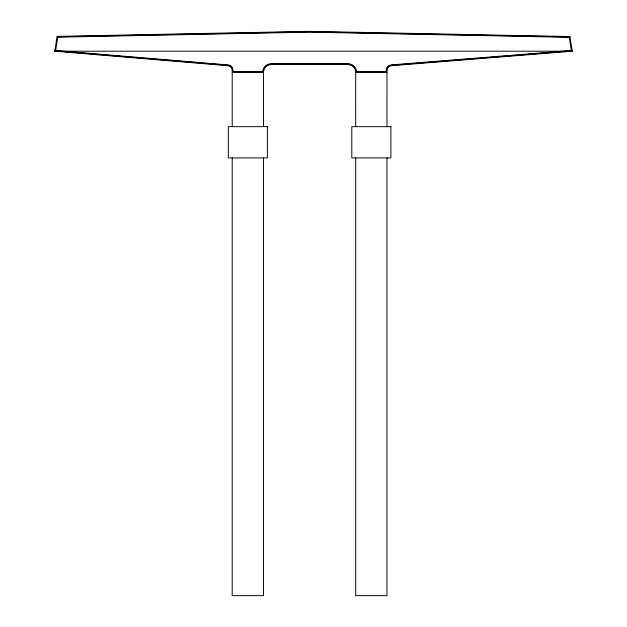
<?xml version="1.0" encoding="UTF-8"?>
<svg xmlns="http://www.w3.org/2000/svg" width="627" height="627" viewBox="0 0 627 627"><rect width="100%" height="100%" fill="white"/><g stroke="black" fill="none" stroke-linecap="round" stroke-linejoin="round"><path stroke-width="0.94" d="M232.209 126.654L232.209 70.373A4.695 4.687 0 0 0 227.907 65.694L54.768 51.202L57.104 36.397L309.589 31.35L569.927 36.554L572.232 51.202L391.295 65.71A4.695 4.687 0 0 0 386.984 70.389L386.977 126.654M572.169 50.803L391.256 65.302A5.102 5.087 0 0 0 386.577 70.389L386.569 71.901L356.105 71.901A8.237 8.214 0 0 0 347.891 64.079L271.287 64.087A8.237 8.214 0 0 0 263.081 71.901L232.617 71.901L232.617 70.373A5.102 5.087 0 0 0 227.946 65.286L54.831 50.803M57.033 36.805L309.589 31.758L569.99 36.962M54.768 51.202L572.232 51.202M232.209 72.309L263.473 72.309A7.83 7.806 0 0 1 271.287 64.487L347.891 64.495A7.83 7.806 0 0 1 355.705 72.309L355.713 126.654M355.713 72.309L386.977 72.309M386.977 157.918L386.977 595.65L355.713 595.65L355.713 157.918M263.473 72.309L263.473 126.654M263.473 157.918L263.473 595.65L232.209 595.65L232.209 157.918M57.77 37.165L55.67 50.497L227.969 64.918A5.478 5.463 0 0 1 232.985 70.373L232.985 71.525L262.729 71.525A8.606 8.582 0 0 1 271.295 63.703L347.891 63.711A8.606 8.582 0 0 1 356.45 71.525L386.193 71.525L386.193 70.389A5.486 5.471 0 0 1 391.232 64.926L571.33 50.489L569.253 37.322L309.589 32.134L57.77 37.165M267.384 126.654L228.299 126.654L228.299 157.918L267.384 157.918L267.384 126.654M390.887 126.654L351.802 126.654L351.802 157.918L390.887 157.918L390.887 126.654"/></g></svg>
